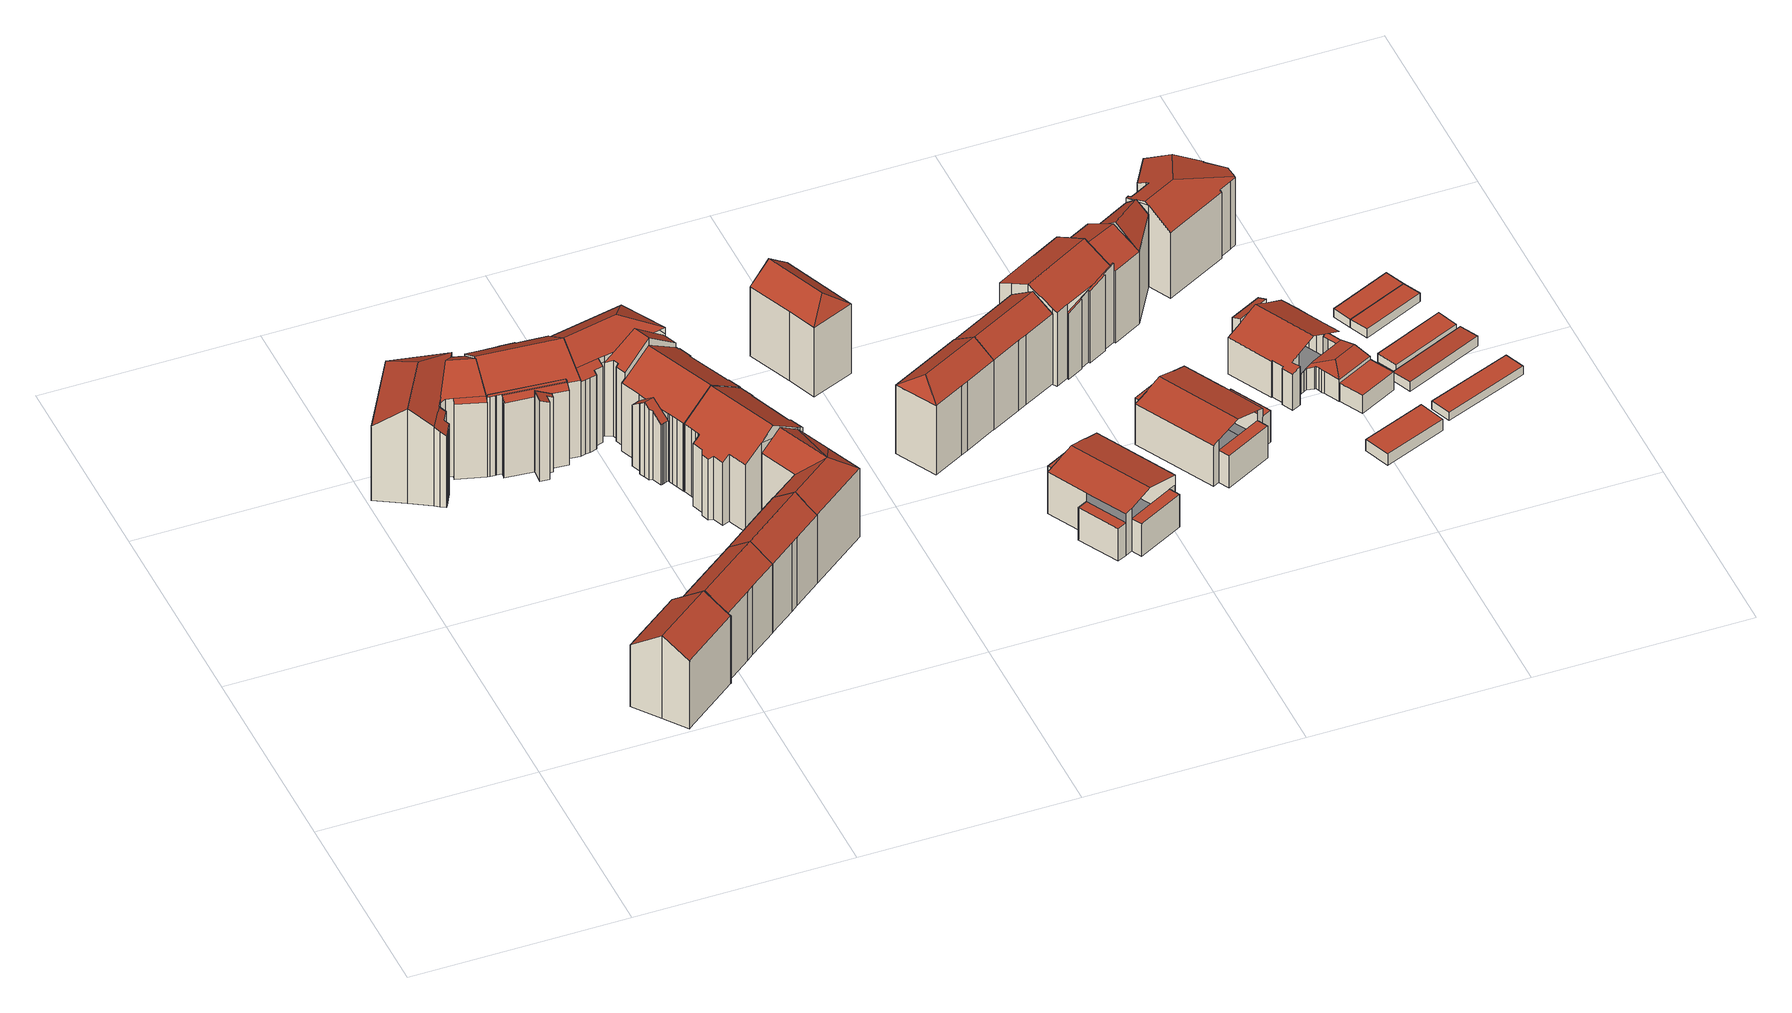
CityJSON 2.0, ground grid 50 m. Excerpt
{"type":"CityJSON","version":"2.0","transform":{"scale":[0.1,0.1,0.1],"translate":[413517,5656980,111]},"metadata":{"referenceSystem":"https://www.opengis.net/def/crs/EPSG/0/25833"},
"CityObjects":{
"building1":{"type":"Building","attributes":{"Dachtyp_tdc":"tdcGableRoof","Gemeindeschluessel":14612000,"Dachneigung":36.36,"QualitaetDacherkennung":55,"Geometrietyp2DReferenz":"3000","measuredHeight":22.21,"function":"31001_9998","roofType":"3100"},"geometry":[{"type":"Solid","lod":"2","boundaries":[[[[0,1,2,3]],[[1,4,5,2]],[[4,6,7,5]],[[6,8,9,7]],[[8,10,11,9]],[[10,12,13,11]],[[12,14,15,13]],[[14,16,17,15]],[[16,18,19,17]],[[18,0,3,19]],[[14,12,10,8,6]],[[6,4,1,0,18,16,14]],[[3,2,5,7,9,11,13,15,17,19]]]],"semantics":{"surfaces":[{"type":"WallSurface"},{"type":"RoofSurface"},{"type":"GroundSurface"}],"values":[[0,0,0,0,0,0,0,0,0,0,1,1,2]]}}]},
"building2":{"type":"Building","attributes":{"Gemeindeschluessel":14612000,"Geometrietyp2DReferenz":"3000","function":"31001_9998","roofType":"9999"},"children":["building2-1","building2-2","building2-3","building2-4"]},
"building2-1":{"type":"BuildingPart","attributes":{"Dachtyp_tdc":"tdcPolyFlatRoof","Dachneigung":39.65,"QualitaetDacherkennung":44,"Geometrietyp2DReferenz":"3000","measuredHeight":21.25,"roofType":"2100"},"parents":["building2"],"geometry":[{"type":"MultiSurface","lod":"2","boundaries":[[[20,21,22,23]],[[21,24,25,22]],[[24,26,27,25]],[[26,28,29,27]],[[28,30,31,29]],[[30,32,33,31]],[[32,34,35,33]],[[34,36,37,35]],[[34,32,30,28,26,24,21,20,36]],[[37,23,22,25,27,29,31,33,35]]],"semantics":{"surfaces":[{"type":"WallSurface"},{"type":"RoofSurface"},{"type":"GroundSurface"}],"values":[0,0,0,0,0,0,0,0,1,2]}}]},
"building2-2":{"type":"BuildingPart","attributes":{"Dachtyp_tdc":"tdcPolyFlatRoof","Dachneigung":41.98,"QualitaetDacherkennung":33,"Geometrietyp2DReferenz":"3000","measuredHeight":20.98,"roofType":"2100"},"parents":["building2"],"geometry":[{"type":"MultiSurface","lod":"2","boundaries":[[[38,39,40,41]],[[42,43,44,45]],[[43,38,41,44]],[[43,42,39,38]],[[41,40,45,44]]],"semantics":{"surfaces":[{"type":"WallSurface"},{"type":"RoofSurface"},{"type":"GroundSurface"}],"values":[0,0,0,1,2]}}]},
"building2-3":{"type":"BuildingPart","attributes":{"Dachtyp_tdc":"tdcGableRoof","Dachneigung":32.67,"QualitaetDacherkennung":78,"Geometrietyp2DReferenz":"3000","measuredHeight":25.45,"roofType":"3100"},"parents":["building2"],"geometry":[{"type":"MultiSurface","lod":"2","boundaries":[[[46,47,48,49]],[[50,51,52,53]],[[51,54,55,52]],[[54,42,45,55]],[[39,46,49,40]],[[54,51,50,56,57]],[[57,58,47,46,39,42,54]],[[49,48,59,53,52,55,45,40]]],"semantics":{"surfaces":[{"type":"WallSurface"},{"type":"RoofSurface"},{"type":"GroundSurface"}],"values":[0,0,0,0,0,1,1,2]}}]},
"building2-4":{"type":"BuildingPart","attributes":{"Dachtyp_tdc":"tdcHipAndGableRoof","Dachneigung":36.33,"QualitaetDacherkennung":55,"Geometrietyp2DReferenz":"3000","measuredHeight":25.47,"roofType":"5000"},"parents":["building2"],"geometry":[{"type":"MultiSurface","lod":"2","boundaries":[[[60,61,62,37,36]],[[61,63,64,62]],[[63,65,66,64]],[[65,67,50,53,66]],[[68,20,23,48,47]],[[67,65,69]],[[65,63,61,69]],[[61,60,20,68,58,70,56,67,69]],[[37,62,64,66,53,59,48,23]]],"semantics":{"surfaces":[{"type":"WallSurface"},{"type":"RoofSurface"},{"type":"GroundSurface"}],"values":[0,0,0,0,0,1,1,1,2]}}]},
"building3":{"type":"Building","attributes":{"Dachtyp_tdc":"tdcFreeFormRoof","Gemeindeschluessel":14612000,"Dachneigung":35.88,"QualitaetDacherkennung":90,"Geometrietyp2DReferenz":"3000","measuredHeight":22.36,"function":"31001_9998","roofType":"5000"},"geometry":[{"type":"Solid","lod":"2","boundaries":[[[[71,72,73,13]],[[72,74,75,73]],[[74,76,77,75]],[[76,78,79,77]],[[78,80,17,79]],[[80,71,13,17]],[[81,82,12,83]],[[83,80,78,76,74,81]],[[72,82,81,74]],[[71,12,82,72]],[[80,83,12,71]],[[13,73,75,77,79,17]]]],"semantics":{"surfaces":[{"type":"WallSurface"},{"type":"RoofSurface"},{"type":"GroundSurface"}],"values":[[0,0,0,0,0,0,1,1,0,0,0,2]]}}]},
"building4":{"type":"Building","attributes":{"Dachtyp_tdc":"tdcPolyFlatRoof","Gemeindeschluessel":14612000,"Dachneigung":26.09,"QualitaetDacherkennung":48,"Geometrietyp2DReferenz":"3000","measuredHeight":21.82,"function":"31001_9998","roofType":"2100"},"geometry":[{"type":"Solid","lod":"2","boundaries":[[[[84,85,86,87]],[[85,88,89,86]],[[88,90,91,89]],[[90,92,93,91]],[[92,94,95,93]],[[94,84,87,95]],[[94,92,90,88,85,84]],[[87,86,89,91,93,95]]]],"semantics":{"surfaces":[{"type":"WallSurface"},{"type":"RoofSurface"},{"type":"GroundSurface"}],"values":[[0,0,0,0,0,0,1,2]]}}]},
"building5":{"type":"Building","attributes":{"Gemeindeschluessel":14612000,"Geometrietyp2DReferenz":"3000","function":"31001_9998","roofType":"9999"},"children":["building5-1","building5-2","building5-3"]},
"building5-1":{"type":"BuildingPart","attributes":{"Dachtyp_tdc":"tdcPolyFlatRoof","Dachneigung":40.13,"QualitaetDacherkennung":38,"Geometrietyp2DReferenz":"3000","measuredHeight":21.19,"roofType":"2100"},"parents":["building5"],"geometry":[{"type":"MultiSurface","lod":"2","boundaries":[[[96,97,98,99]],[[97,100,101,98]],[[100,102,103,101]],[[102,104,105,103]],[[104,106,107,105]],[[106,104,102,100,97,96]],[[99,98,101,103,105,107]]],"semantics":{"surfaces":[{"type":"WallSurface"},{"type":"RoofSurface"},{"type":"GroundSurface"}],"values":[0,0,0,0,0,1,2]}}]},
"building5-2":{"type":"BuildingPart","attributes":{"Dachtyp_tdc":"tdcGableRoof","Dachneigung":31.63,"QualitaetDacherkennung":46,"Geometrietyp2DReferenz":"3000","measuredHeight":25.55,"roofType":"3100"},"parents":["building5"],"geometry":[{"type":"MultiSurface","lod":"2","boundaries":[[[108,109,110,52]],[[109,111,112,110]],[[111,113,114,112]],[[113,115,116,114]],[[115,117,118,116]],[[117,119,120,118]],[[119,121,122,120]],[[121,123,124,122]],[[123,125,126,124]],[[125,127,128,126]],[[123,121,119,117,115,113,111,109,108,129]],[[129,130,127,125,123]],[[131,132,52,110,112,114,116,118,120,122,124,126,128]],[[130,129,132,131]],[[129,108,52,132]]],"semantics":{"surfaces":[{"type":"WallSurface"},{"type":"RoofSurface"},{"type":"GroundSurface"}],"values":[0,0,0,0,0,0,0,0,0,0,1,1,2,0,0]}}]},
"building5-3":{"type":"BuildingPart","attributes":{"Dachtyp_tdc":"tdcFreeFormRoof","Dachneigung":65.39,"QualitaetDacherkennung":23,"Geometrietyp2DReferenz":"3000","measuredHeight":21.94,"roofType":"5000"},"parents":["building5"],"geometry":[{"type":"MultiSurface","lod":"2","boundaries":[[[133,134,135,136]],[[134,137,44,135]],[[137,138,130,131,44]],[[139,140,96,99,128,127]],[[141,142,143,107,106]],[[142,133,136,143]],[[140,139,144]],[[139,138,145,144]],[[138,137,145]],[[137,134,133,142,141,140,144,145]],[[136,135,44,131,128,99,107,143]]],"semantics":{"surfaces":[{"type":"WallSurface"},{"type":"RoofSurface"},{"type":"GroundSurface"}],"values":[0,0,0,0,0,0,1,1,1,1,2]}}]},
"building6":{"type":"Building","attributes":{"Dachtyp_tdc":"tdcFreeFormRoof","Gemeindeschluessel":14612000,"Dachneigung":35.98,"QualitaetDacherkennung":86,"Geometrietyp2DReferenz":"3000","measuredHeight":22.33,"function":"31001_9998","roofType":"5000"},"geometry":[{"type":"Solid","lod":"2","boundaries":[[[[146,147,148,149]],[[147,150,151,148]],[[150,152,153,151]],[[152,154,155,153]],[[154,74,156,155]],[[74,146,149,156]],[[81,157,147,146]],[[152,150,157,81,74,154]],[[150,147,157]],[[146,74,81]],[[149,148,151,153,155,156]]]],"semantics":{"surfaces":[{"type":"WallSurface"},{"type":"RoofSurface"},{"type":"GroundSurface"}],"values":[[0,0,0,0,0,0,1,1,0,0,2]]}}]},
"building7":{"type":"Building","attributes":{"Gemeindeschluessel":14612000,"Geometrietyp2DReferenz":"3000","function":"31001_9998","roofType":"9999"},"children":["building7-1","building7-2","building7-3"]},
"building7-1":{"type":"BuildingPart","attributes":{"Dachtyp_tdc":"tdcPolyFlatRoof","Dachneigung":33.3,"QualitaetDacherkennung":57,"Geometrietyp2DReferenz":"3000","measuredHeight":21.61,"roofType":"2100"},"parents":["building7"],"geometry":[{"type":"MultiSurface","lod":"2","boundaries":[[[158,159,160,161,162,163]],[[159,164,165,160]],[[164,166,167,165]],[[166,168,169,167]],[[168,170,171,169]],[[170,172,126,171]],[[172,173,174,175,176,126]],[[172,170,168,166,164,159,158,173]],[[176,161,160,165,167,169,171,126]]],"semantics":{"surfaces":[{"type":"WallSurface"},{"type":"RoofSurface"},{"type":"GroundSurface"}],"values":[0,0,0,0,0,0,0,1,2]}}]},
"building7-2":{"type":"BuildingPart","attributes":{"Dachtyp_tdc":"tdcGableRoof","Dachneigung":37.02,"QualitaetDacherkennung":73,"Geometrietyp2DReferenz":"3000","measuredHeight":25.18,"roofType":"3100"},"parents":["building7"],"geometry":[{"type":"MultiSurface","lod":"2","boundaries":[[[177,178,179,180]],[[178,181,182,179]],[[183,184,185,186]],[[184,187,188,185]],[[187,189,190,188]],[[189,191,192,190]],[[191,177,180,192]],[[187,184,183,193,194,195]],[[195,196,197,181,178,177,191,189,187]],[[180,179,182,198,186,185,188,190,192]]],"semantics":{"surfaces":[{"type":"WallSurface"},{"type":"RoofSurface"},{"type":"GroundSurface"}],"values":[0,0,0,0,0,0,0,1,1,2]}}]},
"building7-3":{"type":"BuildingPart","attributes":{"Dachtyp_tdc":"tdcHipAndGableRoof","Dachneigung":37.17,"QualitaetDacherkennung":57,"Geometrietyp2DReferenz":"3000","measuredHeight":25.48,"roofType":"5000"},"parents":["building7"],"geometry":[{"type":"MultiSurface","lod":"2","boundaries":[[[199,200,183,186,201]],[[202,162,161,182,181]],[[175,203,122,176]],[[203,199,201,122]],[[204,205,206]],[[205,203,207,206]],[[174,163,208,196,209,194,204,206,207]],[[202,208,163,162]],[[175,174,207,203]],[[199,205,204,200]],[[203,205,199]],[[201,186,198,182,161,176,122]]],"semantics":{"surfaces":[{"type":"WallSurface"},{"type":"RoofSurface"},{"type":"GroundSurface"}],"values":[0,0,0,0,1,1,1,0,0,0,0,2]}}]},
"building8":{"type":"Building","attributes":{"Gemeindeschluessel":14612000,"Geometrietyp2DReferenz":"3000","function":"31001_9998","roofType":"9999"},"children":["building8-1","building8-2"]},
"building8-1":{"type":"BuildingPart","attributes":{"Dachtyp_tdc":"tdcGableRoof","Dachneigung":42.3,"QualitaetDacherkennung":23,"Geometrietyp2DReferenz":"3000","measuredHeight":20.01,"roofType":"3100"},"parents":["building8"],"geometry":[{"type":"MultiSurface","lod":"2","boundaries":[[[210,211,212,213]],[[211,214,215,212]],[[214,216,217,215]],[[216,218,219,217]],[[218,220,221,219]],[[220,222,223,221]],[[222,224,225,223]],[[224,226,227,225]],[[226,228,229,227]],[[228,230,231,229]],[[230,232,233,231]],[[234,235,232,230,228,226,224]],[[224,222,220,218,216,214,211,210,236,234]],[[212,215,217,219,221,223,225,227,229,231,233,237,213]]],"semantics":{"surfaces":[{"type":"WallSurface"},{"type":"RoofSurface"},{"type":"GroundSurface"}],"values":[0,0,0,0,0,0,0,0,0,0,0,1,1,2]}}]},
"building8-2":{"type":"BuildingPart","attributes":{"Dachtyp_tdc":"tdcGableRoof","Dachneigung":34.05,"QualitaetDacherkennung":69,"Geometrietyp2DReferenz":"3000","measuredHeight":23.84,"roofType":"3100"},"parents":["building8"],"geometry":[{"type":"MultiSurface","lod":"2","boundaries":[[[238,239,240,241]],[[239,242,243,240]],[[242,244,213,243]],[[244,210,213]],[[245,233,232]],[[245,246,247,233]],[[246,248,249,247]],[[248,250,251,249]],[[250,252,253,251]],[[252,254,255,253]],[[254,256,257,255]],[[256,258,259,257]],[[258,260,261,259]],[[260,262,263,261]],[[262,264,265,263]],[[264,266,267,265]],[[266,268,269,267]],[[268,270,271,269]],[[270,272,273,271]],[[272,274,275,273]],[[274,276,277,275]],[[276,238,241,277]],[[272,270,268,266,264,262,260,258,256,254,252,250]],[[250,248,246,245,235,278,236,244,242,239,238,276,274,272]],[[241,240,243,213,237,233,247,249,251,253,255,257,259,261,263,265,267,269,271,273,275,277]]],"semantics":{"surfaces":[{"type":"WallSurface"},{"type":"RoofSurface"},{"type":"GroundSurface"}],"values":[0,0,0,0,0,0,0,0,0,0,0,0,0,0,0,0,0,0,0,0,0,0,1,1,2]}}]},
"building9":{"type":"Building","attributes":{"Dachtyp_tdc":"tdcFreeFormRoof","Gemeindeschluessel":14612000,"Dachneigung":34.98,"QualitaetDacherkennung":69,"Geometrietyp2DReferenz":"3000","measuredHeight":23.75,"function":"31001_9998","roofType":"5000"},"geometry":[{"type":"Solid","lod":"2","boundaries":[[[[279,280,281,282]],[[280,283,284,281]],[[283,285,286,284]],[[285,287,288,286]],[[287,289,275,288]],[[289,290,271,275]],[[290,291,292,271]],[[291,293,294,292]],[[293,295,296,294]],[[295,297,298,296]],[[297,299,300,298]],[[299,301,302,300]],[[301,303,304,302]],[[303,305,306,304]],[[305,307,308,306]],[[307,309,310,308]],[[309,311,312,310]],[[311,313,314,312]],[[313,315,316,314]],[[315,317,318,316]],[[317,319,320,318]],[[319,321,322,320]],[[321,323,324,322]],[[323,325,326,324]],[[325,327,328,326]],[[327,329,330,328]],[[329,279,282,330]],[[307,305,303,301,299,297,295,293,291,290,331,332]],[[323,321,319,317,315,313,311,309,332,331,289,287,285,283,280,279,329,327,325]],[[290,289,331]],[[309,307,332]],[[282,281,284,286,288,275,271,292,294,296,298,300,302,304,306,308,310,312,314,316,318,320,322,324,326,328,330]]]],"semantics":{"surfaces":[{"type":"WallSurface"},{"type":"RoofSurface"},{"type":"GroundSurface"}],"values":[[0,0,0,0,0,0,0,0,0,0,0,0,0,0,0,0,0,0,0,0,0,0,0,0,0,0,0,1,1,0,0,2]]}}]},
"building10":{"type":"Building","attributes":{"Dachtyp_tdc":"tdcFreeFormRoof","Gemeindeschluessel":14612000,"Dachneigung":35.42,"QualitaetDacherkennung":85,"Geometrietyp2DReferenz":"3000","measuredHeight":22.33,"function":"31001_9998","roofType":"5000"},"geometry":[{"type":"Solid","lod":"2","boundaries":[[[[333,334,335,336,337]],[[338,337,339]],[[338,333,337]],[[340,333,338]],[[333,340,341]],[[341,340,342]],[[334,333,341,342,343]],[[335,334,343,344]],[[335,344,336]],[[148,345,346,347,348,349,350,151]],[[344,343,345,148]],[[343,342,346,345]],[[342,340,347,346]],[[340,338,348,347]],[[338,339,349,348]],[[339,337,350,349]],[[337,336,151,350]],[[336,344,148,151]]]],"semantics":{"surfaces":[{"type":"RoofSurface"},{"type":"WallSurface"},{"type":"GroundSurface"}],"values":[[0,0,0,0,0,1,0,0,1,2,1,1,1,1,1,1,1,1]]}}]},
"building11":{"type":"Building","attributes":{"Dachtyp_tdc":"tdcFreeFormRoof","Gemeindeschluessel":14612000,"Dachneigung":36.64,"QualitaetDacherkennung":85,"Geometrietyp2DReferenz":"3000","measuredHeight":22.73,"function":"31001_9998","roofType":"5000"},"geometry":[{"type":"Solid","lod":"2","boundaries":[[[[351,352,353,354]],[[352,355,356,353]],[[355,357,358,356]],[[357,359,360,358]],[[359,351,354,360]],[[359,357,361,362]],[[361,357,355,363]],[[362,361,363,352,351]],[[355,352,363]],[[351,359,362]],[[354,353,356,358,360]]]],"semantics":{"surfaces":[{"type":"WallSurface"},{"type":"RoofSurface"},{"type":"GroundSurface"}],"values":[[0,0,0,0,0,1,1,1,0,0,2]]}}]},
"building12":{"type":"Building","attributes":{"Dachtyp_tdc":"tdcFreeFormRoof","Gemeindeschluessel":14612000,"Dachneigung":34.16,"QualitaetDacherkennung":70,"Geometrietyp2DReferenz":"3000","measuredHeight":22.18,"function":"31001_9998","roofType":"5000"},"geometry":[{"type":"Solid","lod":"2","boundaries":[[[[364,365,366,367]],[[365,368,369,366]],[[368,370,371,369]],[[370,372,373,371]],[[372,374,375,373]],[[374,364,367,375]],[[376,377,364]],[[372,370,378,376,364,374]],[[376,378,368,365,377]],[[370,368,378]],[[365,364,377]],[[367,366,369,371,373,375]]]],"semantics":{"surfaces":[{"type":"WallSurface"},{"type":"RoofSurface"},{"type":"GroundSurface"}],"values":[[0,0,0,0,0,0,1,1,1,0,0,2]]}}]},
"building13":{"type":"Building","attributes":{"Gemeindeschluessel":14612000,"Geometrietyp2DReferenz":"3000","function":"31001_9998","roofType":"9999"},"children":["building13-1","building13-2","building13-3","building13-4"]},
"building13-1":{"type":"BuildingPart","attributes":{"Dachtyp_tdc":"tdcPolyFlatRoof","Dachneigung":0,"QualitaetDacherkennung":29,"Geometrietyp2DReferenz":"3000","measuredHeight":8.65,"roofType":"1000"},"parents":["building13"],"geometry":[{"type":"MultiSurface","lod":"2","boundaries":[[[379,380,381,382]],[[380,383,384,381]],[[383,385,386,384]],[[385,383,380,379,387]],[[382,381,384,386,388]]],"semantics":{"surfaces":[{"type":"WallSurface"},{"type":"RoofSurface"},{"type":"GroundSurface"}],"values":[0,0,0,1,2]}}]},
"building13-2":{"type":"BuildingPart","attributes":{"Dachtyp_tdc":"tdcGableRoof","Dachneigung":13.78,"QualitaetDacherkennung":49,"Geometrietyp2DReferenz":"3000","measuredHeight":13.21,"roofType":"3100"},"parents":["building13"],"geometry":[{"type":"MultiSurface","lod":"2","boundaries":[[[389,390,391,392,393]],[[394,395,396,397,398,399]],[[399,400,390,389,401,402,394]],[[403,392,391,382,388,386,404,405,406,407,408]],[[390,400,382,391]],[[400,379,382]],[[398,397,404,386,385]],[[397,396,405,404]],[[396,395,409,406,405]],[[402,408,410]],[[402,401,411,403,408]]],"semantics":{"surfaces":[{"type":"WallSurface"},{"type":"RoofSurface"},{"type":"GroundSurface"}],"values":[0,1,1,2,0,0,0,0,0,0,0]}}]},
"building13-3":{"type":"BuildingPart","attributes":{"Dachtyp_tdc":"tdcPolyFlatRoof","Dachneigung":0,"QualitaetDacherkennung":49,"Geometrietyp2DReferenz":"3000","measuredHeight":8.62,"roofType":"1000"},"parents":["building13"],"geometry":[{"type":"MultiSurface","lod":"2","boundaries":[[[412,393,392,413]],[[411,414,415,403]],[[414,412,413,415]],[[414,411,393,412]],[[413,392,403,415]]],"semantics":{"surfaces":[{"type":"WallSurface"},{"type":"RoofSurface"},{"type":"GroundSurface"}],"values":[0,0,0,1,2]}}]},
"building13-4":{"type":"BuildingPart","attributes":{"Dachtyp_tdc":"tdcPolyFlatRoof","Dachneigung":0,"QualitaetDacherkennung":51,"Geometrietyp2DReferenz":"3000","measuredHeight":8.68,"roofType":"1000"},"parents":["building13"],"geometry":[{"type":"MultiSurface","lod":"2","boundaries":[[[416,410,408,417]],[[409,418,419,406]],[[418,420,421,419]],[[420,416,417,421]],[[420,418,409,422,410,416]],[[417,408,407,406,419,421]]],"semantics":{"surfaces":[{"type":"WallSurface"},{"type":"RoofSurface"},{"type":"GroundSurface"}],"values":[0,0,0,0,1,2]}}]},
"building14":{"type":"Building","attributes":{"Dachtyp_tdc":"tdcFreeFormRoof","Gemeindeschluessel":14612000,"Dachneigung":34.23,"QualitaetDacherkennung":70,"Geometrietyp2DReferenz":"3000","measuredHeight":22.26,"function":"31001_9998","roofType":"5000"},"geometry":[{"type":"Solid","lod":"2","boundaries":[[[[423,424,425]],[[426,427,428]],[[429,430,431,432,433,434]],[[426,424,430,429]],[[424,423,431,430]],[[423,435,432,431]],[[435,436,433,432]],[[436,427,434,433]],[[427,426,429,434]],[[435,423,425,428,427,436]],[[428,425,424,426]]]],"semantics":{"surfaces":[{"type":"WallSurface"},{"type":"GroundSurface"},{"type":"RoofSurface"}],"values":[[0,0,1,0,0,0,0,0,0,2,2]]}}]},
"building15":{"type":"Building","attributes":{"Gemeindeschluessel":14612000,"Geometrietyp2DReferenz":"3000","function":"31001_9998","roofType":"9999"},"children":["building15-1","building15-2","building15-3"]},
"building15-1":{"type":"BuildingPart","attributes":{"Dachtyp_tdc":"tdcGableRoof","Dachneigung":25.93,"QualitaetDacherkennung":71,"Geometrietyp2DReferenz":"3000","measuredHeight":23.62,"roofType":"3100"},"parents":["building15"],"geometry":[{"type":"MultiSurface","lod":"2","boundaries":[[[437,438,439,440]],[[438,441,442,439]],[[441,443,444,442]],[[443,445,446,444]],[[447,448,449,450,451]],[[448,452,453,449]],[[452,454,455,453]],[[454,456,457,455]],[[458,437,440,459,460]],[[454,452,448,447,445,443,441]],[[441,438,437,458,461,456,454]],[[440,439,442,444,446,450,449,453,455,457,459]]],"semantics":{"surfaces":[{"type":"WallSurface"},{"type":"RoofSurface"},{"type":"GroundSurface"}],"values":[0,0,0,0,0,0,0,0,0,1,1,2]}}]},
"building15-2":{"type":"BuildingPart","attributes":{"Dachtyp_tdc":"tdcPolyFlatRoof","Dachneigung":13.48,"QualitaetDacherkennung":4,"Geometrietyp2DReferenz":"3000","measuredHeight":21.33,"roofType":"2100"},"parents":["building15"],"geometry":[{"type":"MultiSurface","lod":"2","boundaries":[[[462,463,464,457,456]],[[463,465,466,464]],[[465,467,468,466]],[[467,469,470,468]],[[469,471,472,470]],[[471,473,474,472]],[[473,475,476,474]],[[475,477,478,476]],[[477,460,459,478]],[[460,477,475,473,471,469,467,465,463,462,461]],[[457,464,466,468,470,472,474,476,478,459]]],"semantics":{"surfaces":[{"type":"WallSurface"},{"type":"RoofSurface"},{"type":"GroundSurface"}],"values":[0,0,0,0,0,0,0,0,0,1,2]}}]},
"building15-3":{"type":"BuildingPart","attributes":{"Dachtyp_tdc":"tdcPolyFlatRoof","Dachneigung":0,"QualitaetDacherkennung":0,"Geometrietyp2DReferenz":"3000","measuredHeight":3.02,"roofType":"9999"},"parents":["building15"],"geometry":[{"type":"MultiSurface","lod":"2","boundaries":[[[479,451,480,481,482,483,484,485,486,487,488]],[[488,487,489,490]],[[487,486,491,489]],[[486,485,492,491]],[[485,484,493,492]],[[484,483,494,493]],[[483,482,495,494]],[[482,481,496,495]],[[481,480,497,496]],[[480,451,450,497]],[[479,488,490,446]],[[490,489,491,492,493,494,495,496,497,450,446]],[[446,450,451,479]]],"semantics":{"surfaces":[{"type":"RoofSurface"},{"type":"WallSurface"},{"type":"GroundSurface"},{"type":"ClosureSurface","isClosure":"1","QuelleClosure":"LoD1Solid"}],"values":[0,1,1,1,1,1,1,1,1,1,1,2,3]}}]},
"building16":{"type":"Building","attributes":{"Gemeindeschluessel":14612000,"Geometrietyp2DReferenz":"3000","function":"31001_9998","roofType":"9999"},"children":["building16-1","building16-2","building16-3","building16-4"]},
"building16-1":{"type":"BuildingPart","attributes":{"Dachtyp_tdc":"tdcPolyFlatRoof","Dachneigung":0,"QualitaetDacherkennung":28,"Geometrietyp2DReferenz":"3000","measuredHeight":8.62,"roofType":"1000"},"parents":["building16"],"geometry":[{"type":"MultiSurface","lod":"2","boundaries":[[[498,499,500,501,502]],[[503,504,505,506,507]],[[499,498,506,505]],[[501,500,504,503]],[[500,499,505,504]]],"semantics":{"surfaces":[{"type":"RoofSurface"},{"type":"GroundSurface"},{"type":"WallSurface"}],"values":[0,1,2,2,2]}}]},
"building16-2":{"type":"BuildingPart","attributes":{"Dachtyp_tdc":"tdcPolyFlatRoof","Dachneigung":0,"QualitaetDacherkennung":45,"Geometrietyp2DReferenz":"3000","measuredHeight":8.62,"roofType":"1000"},"parents":["building16"],"geometry":[{"type":"MultiSurface","lod":"2","boundaries":[[[508,509,510,511]],[[509,512,513,510]],[[512,514,515,513]],[[514,512,509,508]],[[511,510,513,515]]],"semantics":{"surfaces":[{"type":"WallSurface"},{"type":"RoofSurface"},{"type":"GroundSurface"}],"values":[0,0,0,1,2]}}]},
"building16-3":{"type":"BuildingPart","attributes":{"Dachtyp_tdc":"tdcPolyFlatRoof","Dachneigung":0,"QualitaetDacherkennung":46,"Geometrietyp2DReferenz":"3000","measuredHeight":8.62,"roofType":"1000"},"parents":["building16"],"geometry":[{"type":"MultiSurface","lod":"2","boundaries":[[[516,517,518,519]],[[517,520,521,518]],[[520,522,523,521]],[[522,520,517,516,524]],[[519,518,521,523,525]]],"semantics":{"surfaces":[{"type":"WallSurface"},{"type":"RoofSurface"},{"type":"GroundSurface"}],"values":[0,0,0,1,2]}}]},
"building16-4":{"type":"BuildingPart","attributes":{"Dachtyp_tdc":"tdcGableRoof","Dachneigung":15.71,"QualitaetDacherkennung":50,"Geometrietyp2DReferenz":"3000","measuredHeight":13.18,"roofType":"3100"},"parents":["building16"],"geometry":[{"type":"MultiSurface","lod":"2","boundaries":[[[526,527,528,529]],[[527,530,503,528]],[[530,501,503]],[[531,532,533,506,498]],[[532,534,508,511,533]],[[535,536,516,519,515,514]],[[537,523,522]],[[537,526,529,523]],[[538,536,535,534,532,531,539]],[[539,530,527,526,537,538]],[[529,528,503,507,506,533,511,515,519,525,523]]],"semantics":{"surfaces":[{"type":"WallSurface"},{"type":"RoofSurface"},{"type":"GroundSurface"}],"values":[0,0,0,0,0,0,0,0,1,1,2]}}]},
"building17":{"type":"Building","attributes":{"Gemeindeschluessel":14612000,"Geometrietyp2DReferenz":"3000","function":"31001_9998","roofType":"9999"},"children":["building17-1","building17-2"]},
"building17-1":{"type":"BuildingPart","attributes":{"Dachtyp_tdc":"tdcFreeFormRoof","Dachneigung":26.06,"QualitaetDacherkennung":62,"Geometrietyp2DReferenz":"3000","measuredHeight":22.96,"roofType":"5000"},"parents":["building17"],"geometry":[{"type":"MultiSurface","lod":"2","boundaries":[[[540,541,542,543]],[[541,544,464,542]],[[544,545,546,464]],[[545,547,548,546]],[[541,540,549,550,551,544]],[[551,550,552,547,545]],[[545,544,551]],[[543,542,464,546,548,553,554]]],"semantics":{"surfaces":[{"type":"WallSurface"},{"type":"RoofSurface"},{"type":"GroundSurface"}],"values":[0,0,0,0,1,1,0,2]}}]},
"building17-2":{"type":"BuildingPart","attributes":{"Dachtyp_tdc":"tdcFreeFormRoof","Dachneigung":39.88,"QualitaetDacherkennung":30,"Geometrietyp2DReferenz":"3000","measuredHeight":23.99,"roofType":"5000"},"parents":["building17"],"geometry":[{"type":"MultiSurface","lod":"2","boundaries":[[[554,553,555,556]],[[557,558,555,553,559]],[[558,560,556,555]],[[560,561,554,556]],[[562,560,558]],[[563,562,558,557,552]],[[562,563,549,561,560]]],"semantics":{"surfaces":[{"type":"GroundSurface"},{"type":"WallSurface"},{"type":"RoofSurface"}],"values":[0,1,1,1,1,2,2]}}]},
"building18":{"type":"Building","attributes":{"Gemeindeschluessel":14612000,"Geometrietyp2DReferenz":"3000","function":"31001_9998","roofType":"9999"},"children":["building18-1","building18-2","building18-3","building18-4"]},
"building18-1":{"type":"BuildingPart","attributes":{"Dachtyp_tdc":"tdcHipAndGableRoof","Dachneigung":12.55,"QualitaetDacherkennung":62,"Geometrietyp2DReferenz":"3000","measuredHeight":6.81,"roofType":"5000"},"parents":["building18"],"geometry":[{"type":"MultiSurface","lod":"2","boundaries":[[[564,565,566,567]],[[565,568,569,566]],[[568,570,571,569]],[[570,572,573,571]],[[572,574,575,573]],[[574,576,577,575]],[[576,578,579,577]],[[578,580,581,579]],[[580,582,583,581]],[[582,584,585,583]],[[584,586,587,585]],[[588,564,567,589,590]],[[591,592,586,584,582,580,578,576,574,572,570,568,593]],[[568,565,564,593]],[[564,588,594,595,591,593]],[[567,566,569,571,573,575,577,579,581,583,585,587,596,597,598,599,589]]],"semantics":{"surfaces":[{"type":"WallSurface"},{"type":"RoofSurface"},{"type":"GroundSurface"}],"values":[0,0,0,0,0,0,0,0,0,0,0,0,1,1,1,2]}}]},
"building18-2":{"type":"BuildingPart","attributes":{"Dachtyp_tdc":"tdcPolyFlatRoof","Dachneigung":19.12,"QualitaetDacherkennung":31,"Geometrietyp2DReferenz":"3000","measuredHeight":12.17,"roofType":"2100"},"parents":["building18"],"geometry":[{"type":"MultiSurface","lod":"2","boundaries":[[[600,601,602,603]],[[601,604,602]],[[605,606,607,608,609]],[[606,600,603,607]],[[606,605,610,611,612,601,600]],[[603,602,613,608,607]]],"semantics":{"surfaces":[{"type":"WallSurface"},{"type":"RoofSurface"},{"type":"GroundSurface"}],"values":[0,0,0,0,1,2]}}]},
"building18-3":{"type":"BuildingPart","attributes":{"Dachtyp_tdc":"tdcGableRoof","Dachneigung":19.13,"QualitaetDacherkennung":29,"Geometrietyp2DReferenz":"3000","measuredHeight":12.84,"roofType":"3100"},"parents":["building18"],"geometry":[{"type":"MultiSurface","lod":"2","boundaries":[[[604,614,615,602]],[[616,610,609,617,618,619,620,621,622,623,624,625,626,627]],[[627,628,629,630,631,632,614,604,612,616]],[[615,633,634,635,636,599,598,597,596,587,637,638,639,640,641,642,643,644,608,613,602]],[[614,632,633,615]],[[632,631,634,633]],[[631,630,635,634]],[[630,629,645,636,635]],[[625,624,637,587,586]],[[624,623,638,637]],[[623,622,639,638]],[[622,621,640,639]],[[621,620,641,640]],[[620,619,642,641]],[[619,618,643,642]],[[618,617,644,643]],[[617,609,608,644]]],"semantics":{"surfaces":[{"type":"WallSurface"},{"type":"RoofSurface"},{"type":"GroundSurface"}],"values":[0,1,1,2,0,0,0,0,0,0,0,0,0,0,0,0,0]}}]},
"building18-4":{"type":"BuildingPart","attributes":{"Dachtyp_tdc":"tdcFreeFormRoof","Dachneigung":55.84,"QualitaetDacherkennung":17,"Geometrietyp2DReferenz":"3000","measuredHeight":6.13,"roofType":"5000"},"parents":["building18"],"geometry":[{"type":"MultiSurface","lod":"2","boundaries":[[[645,646,647,636]],[[646,648,649,647]],[[650,646,645]],[[651,650,645,652]],[[651,652,590,648]],[[650,651,648,646]],[[649,589,599,636,647]]],"semantics":{"surfaces":[{"type":"WallSurface"},{"type":"RoofSurface"},{"type":"GroundSurface"}],"values":[0,0,0,1,0,1,2]}}]},
"building19":{"type":"Building","attributes":{"Dachtyp_tdc":"tdcPolyFlatRoof","Gemeindeschluessel":14612000,"Dachneigung":0,"QualitaetDacherkennung":0,"Geometrietyp2DReferenz":"3000","BezugspunktDach":"2000","measuredHeight":3,"function":"31001_2463"},"geometry":[{"type":"MultiSurface","lod":"2","boundaries":[[[653,654,655,656]],[[656,655,657,658]],[[655,654,659,657]],[[654,653,660,659]],[[653,656,658,660]],[[658,657,659,660]]],"semantics":{"surfaces":[{"type":"RoofSurface"},{"type":"WallSurface"},{"type":"GroundSurface"}],"values":[0,1,1,1,1,2]}}]},
"building20":{"type":"Building","attributes":{"Dachtyp_tdc":"tdcFreeFormRoof","Gemeindeschluessel":14612000,"Dachneigung":35.2,"QualitaetDacherkennung":32,"Geometrietyp2DReferenz":"3000","measuredHeight":22.46,"function":"31001_9998","roofType":"5000"},"geometry":[{"type":"Solid","lod":"2","boundaries":[[[[661,662,556,663]],[[662,664,555,556]],[[664,665,666,555]],[[665,667,668,666]],[[667,669,670,668]],[[669,671,672,670]],[[671,673,674,672]],[[673,675,676,674]],[[675,677,678,676]],[[677,679,680,678]],[[679,681,682,680]],[[681,683,684,682]],[[683,685,686,684]],[[685,687,688,686]],[[687,689,690,688]],[[689,691,692,690]],[[691,693,694,692]],[[693,661,663,694]],[[695,685,683,681,696,697]],[[697,696,679,677,675,673,671,669,667,665,664,698]],[[697,698,662,661,693,691,689,687,695]],[[681,679,696]],[[687,685,695]],[[664,662,698]],[[663,556,555,666,668,670,672,674,676,678,680,682,684,686,688,690,692,694]]]],"semantics":{"surfaces":[{"type":"WallSurface"},{"type":"RoofSurface"},{"type":"GroundSurface"}],"values":[[0,0,0,0,0,0,0,0,0,0,0,0,0,0,0,0,0,0,1,1,1,0,0,0,2]]}}]},
"building21":{"type":"Building","attributes":{"Dachtyp_tdc":"tdcPolyFlatRoof","Gemeindeschluessel":14612000,"Dachneigung":0,"QualitaetDacherkennung":55,"Geometrietyp2DReferenz":"3000","measuredHeight":4.94,"function":"31001_9998","roofType":"1000"},"geometry":[{"type":"Solid","lod":"2","boundaries":[[[[699,700,701,702]],[[700,703,704,701]],[[703,705,706,704]],[[705,699,702,706]],[[705,703,700,699]],[[702,701,704,706]]]],"semantics":{"surfaces":[{"type":"WallSurface"},{"type":"RoofSurface"},{"type":"GroundSurface"}],"values":[[0,0,0,0,1,2]]}}]},
"building22":{"type":"Building","attributes":{"Dachtyp_tdc":"tdcPolyFlatRoof","Gemeindeschluessel":14612000,"Dachneigung":3.71,"QualitaetDacherkennung":80,"Geometrietyp2DReferenz":"3000","measuredHeight":2.63,"function":"31001_2463","roofType":"2100"},"geometry":[{"type":"Solid","lod":"2","boundaries":[[[[707,708,709,710]],[[708,711,712,709]],[[711,713,714,712]],[[713,707,710,714]],[[713,711,708,707]],[[710,709,712,714]]]],"semantics":{"surfaces":[{"type":"WallSurface"},{"type":"RoofSurface"},{"type":"GroundSurface"}],"values":[[0,0,0,0,1,2]]}}]},
"building23":{"type":"Building","attributes":{"Dachtyp_tdc":"tdcPolyFlatRoof","Gemeindeschluessel":14612000,"Dachneigung":3,"QualitaetDacherkennung":70,"Geometrietyp2DReferenz":"3000","measuredHeight":2.37,"function":"31001_2463","roofType":"2100"},"geometry":[{"type":"Solid","lod":"2","boundaries":[[[[715,716,717,718]],[[716,719,720,717]],[[719,721,722,720]],[[721,715,718,722]],[[721,719,716,715]],[[718,717,720,722]]]],"semantics":{"surfaces":[{"type":"WallSurface"},{"type":"RoofSurface"},{"type":"GroundSurface"}],"values":[[0,0,0,0,1,2]]}}]},
"building24":{"type":"Building","attributes":{"Dachtyp_tdc":"tdcPolyFlatRoof","Gemeindeschluessel":14612000,"Dachneigung":0,"QualitaetDacherkennung":83,"Geometrietyp2DReferenz":"3000","measuredHeight":2.26,"function":"31001_2463","roofType":"1000"},"geometry":[{"type":"Solid","lod":"2","boundaries":[[[[723,724,725,726]],[[724,727,728,725]],[[727,729,730,728]],[[729,723,726,730]],[[729,727,724,723]],[[726,725,728,730]]]],"semantics":{"surfaces":[{"type":"WallSurface"},{"type":"RoofSurface"},{"type":"GroundSurface"}],"values":[[0,0,0,0,1,2]]}}]},
"building25":{"type":"Building","attributes":{"Dachtyp_tdc":"tdcPolyFlatRoof","Gemeindeschluessel":14612000,"Dachneigung":3.03,"QualitaetDacherkennung":76,"Geometrietyp2DReferenz":"3000","measuredHeight":2.35,"function":"31001_2463","roofType":"2100"},"geometry":[{"type":"Solid","lod":"2","boundaries":[[[[731,732,733,734]],[[732,735,736,733]],[[735,737,738,736]],[[737,731,734,738]],[[737,735,732,731]],[[734,733,736,738]]]],"semantics":{"surfaces":[{"type":"WallSurface"},{"type":"RoofSurface"},{"type":"GroundSurface"}],"values":[[0,0,0,0,1,2]]}}]},
"building26":{"type":"Building","attributes":{"Dachtyp_tdc":"tdcPolyFlatRoof","Gemeindeschluessel":14612000,"Dachneigung":3.12,"QualitaetDacherkennung":85,"Geometrietyp2DReferenz":"3000","measuredHeight":2.38,"function":"31001_2463","roofType":"2100"},"geometry":[{"type":"Solid","lod":"2","boundaries":[[[[737,739,740,738]],[[739,741,742,740]],[[741,731,734,742]],[[731,737,738,734]],[[731,741,739,737]],[[738,740,742,734]]]],"semantics":{"surfaces":[{"type":"WallSurface"},{"type":"RoofSurface"},{"type":"GroundSurface"}],"values":[[0,0,0,0,1,2]]}}]}
},
"vertices":[
[467,101,196],[336,2,196],[336,2,14],[467,101,14],[335,1,196],[335,1,14],[296,53,236],[296,53,14],[250,114,180],[250,114,14],[384,214,181],[384,214,14],[400,193,200],[400,193,14],[430,154,236],[430,154,14],[464,108,201],[464,108,14],[469,102,196],[469,102,14],
[153,910,230],[166,903,217],[166,903,18],[153,910,18],[152,879,217],[152,879,18],[161,874,208],[161,874,18],[153,860,208],[153,860,18],[148,850,209],[148,850,18],[140,838,209],[140,838,18],[129,845,220],[129,845,18],[118,852,230],[118,852,18],
[189,915,219],[192,924,228],[192,924,18],[189,915,18],[256,906,228],[255,896,219],[255,896,18],[256,906,18],
[175,929,227],[162,926,223],[162,926,18],[175,929,18],[243,1060,217],[269,1052,217],[269,1052,18],[243,1060,18],[262,976,272],[262,976,18],[234,1045,229],[203,994,272],[168,936,230],[203,994,18],
[118,852,231],[71,880,273],[71,880,18],[6,918,217],[6,918,18],[113,1101,216],[113,1101,18],[243,1060,229],[162,926,230],[148,1010,273],[203,994,230],
[400,193,199],[546,302,199],[546,302,14],[609,218,199],[609,218,14],[545,170,199],[545,170,14],[529,157,199],[529,157,14],[464,108,199],[577,261,238],[546,302,200],[432,151,238],
[370,838,227],[348,840,237],[348,840,19],[370,838,19],[351,874,237],[351,874,19],[387,870,220],[387,870,19],[386,858,220],[386,858,19],[372,859,227],[372,859,19],
[426,880,230],[425,867,219],[425,867,18],[426,880,18],[351,874,219],[351,874,18],[285,880,219],[285,880,18],[286,882,221],[286,882,18],[287,893,230],[287,893,18],
[269,1052,223],[309,1049,223],[309,1049,18],[345,1047,223],[345,1047,18],[346,1052,219],[346,1052,18],[379,1050,219],[379,1050,18],[379,1045,222],[379,1045,18],[414,1043,222],[414,1043,18],[450,1041,221],[450,1041,18],[453,966,274],[453,966,18],[457,883,223],[457,883,18],[427,886,223],[427,886,18],[262,981,274],[255,901,225],[255,901,18],[262,981,18],
[272,894,232],[261,895,232],[261,895,18],[272,894,18],[255,896,232],[255,901,232],[427,886,232],[426,880,232],[287,893,232],[275,894,232],[275,894,18],[424,883,238],[258,898,238],
[546,302,201],[691,412,201],[691,412,15],[546,302,15],[754,327,199],[754,327,15],[689,278,199],[689,278,15],[672,265,199],[672,265,15],[609,218,15],[722,370,238],
[512,922,234],[516,906,224],[516,906,18],[512,922,18],[512,922,217],[512,922,233],[494,901,224],[494,901,18],[496,892,218],[496,892,18],[480,888,218],[480,888,18],[469,886,218],[469,886,18],[457,883,218],[455,909,234],[455,909,233],[455,909,217],[455,909,18],
[549,903,223],[544,916,223],[544,916,18],[549,903,18],[527,925,214],[527,925,18],[677,960,211],[689,932,211],[689,932,18],[677,960,18],[617,902,270],[617,902,18],[553,875,218],[553,875,18],[543,900,218],[543,900,18],[670,958,217],[647,953,234],[601,942,270],[552,931,233],[531,926,217],[601,942,18],
[628,1078,217],[677,960,217],[628,1078,18],[527,925,217],[450,1041,217],[677,960,234],[628,1078,218],[582,994,273],[453,966,273],[527,925,233],[601,942,234],
[595,747,176],[590,745,176],[590,745,14],[595,747,14],[585,743,176],[585,743,14],[581,741,176],[581,741,14],[577,740,176],[577,740,14],[568,763,199],[568,763,14],[561,765,203],[561,765,14],[556,777,214],[556,777,14],[550,789,203],[550,789,14],[555,795,200],[555,795,14],[545,819,178],[545,819,14],[562,826,178],[562,826,14],[578,786,214],[570,806,197],[586,768,196],[578,786,14],
[605,723,196],[600,735,196],[600,735,14],[605,723,14],[597,742,196],[597,742,14],[595,747,196],[562,826,197],[543,871,197],[543,871,14],[553,875,205],[553,875,14],[615,901,253],[615,901,14],[689,932,199],[689,932,14],[692,926,199],[692,926,14],[696,928,196],[696,928,14],[708,898,196],[708,898,14],[704,896,198],[704,896,14],[748,797,198],[748,797,14],[751,798,196],[751,798,14],[764,768,196],[764,768,14],[761,767,198],[761,767,14],[758,765,200],[758,765,14],[686,735,253],[686,735,14],[613,703,196],[613,703,14],[612,706,196],[612,706,14],[578,786,196],
[629,660,196],[628,664,196],[628,664,14],[629,660,14],[625,671,196],[625,671,14],[621,682,196],[621,682,14],[614,702,197],[614,702,14],[613,703,197],[758,765,199],[759,762,199],[759,762,14],[764,765,196],[764,765,14],[778,733,196],[778,733,14],[775,732,198],[775,732,14],[814,630,200],[814,630,14],[820,632,196],[820,632,14],[834,599,196],[834,599,14],[827,597,200],[827,597,14],[821,594,205],[821,594,14],[723,553,227],[723,553,14],[681,536,195],[681,536,14],[662,580,195],[662,580,14],[645,573,183],[645,573,14],[635,598,183],[635,598,14],[624,601,177],[624,601,14],[618,618,177],[618,618,14],[622,628,182],[622,628,14],[612,653,183],[612,653,14],[616,655,186],[616,655,14],[620,656,189],[620,656,14],[685,734,252],[755,567,252],
[826,447,238],[825,447,238],[722,369,238],[754,327,200],[891,430,200],[855,514,200],[862,497,200],[821,594,200],[772,574,238],[723,553,200],[761,464,200],[691,412,200],[761,464,15],[723,553,15],[821,594,15],[855,514,15],[862,497,15],[891,430,15],
[945,942,205],[901,1046,204],[901,1046,18],[945,942,18],[1000,1087,205],[1000,1087,18],[1072,915,205],[1072,915,18],[973,875,204],[973,875,18],[1011,925,246],[973,875,205],[952,1068,246],
[1111,553,201],[1061,648,200],[1061,648,15],[1111,553,15],[1226,735,200],[1226,735,15],[1276,641,201],[1276,641,15],[1201,601,201],[1201,601,15],[1184,591,201],[1184,591,15],[1114,615,237],[1061,647,200],[1251,687,237],
[1309,370,102],[1295,397,102],[1295,397,15],[1309,370,15],[1370,437,102],[1370,437,15],[1384,410,102],[1384,410,15],[1345,389,102],[1345,389,15],
[1325,262,126],[1277,353,126],[1277,353,15],[1325,262,15],[1325,262,102],[1443,204,147],[1514,242,128],[1416,427,128],[1385,410,137],[1384,410,137],[1345,389,147],[1309,370,136],[1375,168,126],[1390,176,130],[1375,168,15],[1385,410,15],[1416,427,15],[1514,242,15],[1443,204,15],[1390,176,15],[1514,242,102],[1390,176,102],[1375,168,102],
[1303,251,102],[1303,251,15],[1353,157,102],[1353,157,15],
[1403,153,102],[1403,153,15],[1499,233,102],[1499,233,15],[1511,210,102],[1511,210,15],[1443,204,102],
[1444,730,202],[1391,824,199],[1418,775,237],[1226,735,199],[1276,641,202],[1252,687,237],[1226,735,14],[1391,824,14],[1444,730,14],[1368,690,14],[1347,679,14],[1276,641,14],[1368,690,202],[1347,679,202],
[1449,720,212],[1444,730,218],[1444,730,13],[1449,720,13],[1412,786,249],[1412,786,13],[1391,824,228],[1391,824,13],[1376,851,213],[1376,851,13],[1475,906,213],[1540,942,213],[1540,942,13],[1475,906,13],[1475,906,43],[1544,937,216],[1544,937,13],[1575,876,249],[1575,876,13],[1609,807,211],[1609,807,13],[1478,736,212],[1478,736,13],[1478,736,190],[1557,778,212],
[1609,807,226],[1610,805,226],[1610,805,13],[1582,790,218],[1582,790,13],[1584,787,218],[1584,787,13],[1540,763,206],[1540,763,13],[1538,767,206],[1538,767,13],[1517,754,200],[1517,754,13],[1518,753,200],[1518,753,13],[1480,732,190],[1480,732,13],
[1376,851,43],[1473,909,43],[1439,890,43],[1438,891,43],[1405,873,43],[1401,870,43],[1396,868,43],[1392,866,43],[1383,861,43],[1373,855,43],[1383,861,13],[1373,855,13],[1392,866,13],[1396,868,13],[1401,870,13],[1405,873,13],[1438,891,13],[1439,890,13],[1473,909,13],
[1634,542,102],[1620,569,102],[1544,529,102],[1558,502,102],[1596,523,102],[1558,502,16],[1544,529,16],[1620,569,16],[1634,542,16],[1596,523,16],
[1714,469,102],[1736,480,102],[1736,480,16],[1714,469,16],[1786,386,102],[1786,386,16],[1764,374,102],[1764,374,16],
[1749,366,102],[1762,342,102],[1762,342,16],[1749,366,16],[1652,284,102],[1652,284,16],[1639,308,102],[1639,308,16],[1694,337,102],[1694,337,16],
[1624,300,125],[1526,486,125],[1526,486,16],[1624,300,16],[1558,502,135],[1634,542,135],[1666,560,124],[1666,560,16],[1714,469,124],[1764,374,124],[1749,366,129],[1639,308,130],[1694,337,147],[1596,523,147],
[1681,839,207],[1613,802,207],[1613,802,13],[1681,839,13],[1610,805,208],[1549,926,207],[1549,926,13],[1618,963,206],[1618,963,13],[1679,843,210],[1649,903,243],[1579,868,243],[1641,918,234],[1627,946,13],[1681,840,13],
[1716,995,13],[1744,942,13],[1627,946,207],[1716,995,207],[1627,946,206],[1744,942,207],[1681,840,207],[1729,971,230],[1652,897,253],
[2038,543,75],[2057,506,66],[2057,506,7],[2038,543,7],[1970,461,66],[1970,461,7],[1952,496,67],[1952,496,7],[1948,502,67],[1948,502,7],[1945,510,67],[1945,510,7],[1941,518,67],[1941,518,7],[1938,517,67],[1938,517,7],[1921,521,64],[1921,521,7],[1915,518,62],[1915,518,7],[1907,514,60],[1907,514,7],[1900,510,58],[1900,510,7],[2021,575,68],[2021,575,7],[2021,575,59],[1935,529,68],[1900,511,58],[1982,514,75],[2015,571,68],[1943,534,68],[1900,511,7],[1935,529,7],[1943,534,7],[2015,571,7],
[1891,706,121],[1900,687,129],[1900,687,7],[1891,706,7],[1900,687,119],[1827,648,129],[1817,668,121],[1817,668,7],[1827,648,7],[1827,648,118],[1854,663,129],[1871,672,129],[1883,678,129],[1871,672,7],
[1943,709,96],[1943,709,7],[1871,672,136],[1792,630,105],[1846,526,105],[1848,527,106],[1862,501,106],[1858,498,104],[1871,472,104],[1891,482,111],[1880,501,111],[1900,510,119],[1900,511,119],[1943,534,136],[2015,571,96],[1995,608,96],[1986,625,96],[1977,643,96],[1963,670,96],[1963,670,7],[1977,643,7],[1986,625,7],[1995,608,7],[1880,501,7],[1891,482,7],[1871,472,7],[1858,498,7],[1862,501,7],[1848,527,7],[1846,526,7],[1792,630,7],[1995,608,59],
[2007,614,59],[2007,614,7],[2026,577,59],[2026,577,7],[2001,611,68],[2020,574,68],[2015,571,59],
[2130,292,40],[2107,352,40],[1959,293,40],[1983,233,40],[1959,293,10],[1983,233,10],[2107,352,10],[2130,292,10],
[1772,890,190],[1744,942,232],[1772,890,13],[1716,995,220],[1722,998,220],[1722,998,13],[1726,991,223],[1726,991,13],[1728,992,223],[1728,992,13],[1740,998,223],[1740,998,13],[1775,1017,223],[1775,1017,13],[1773,1025,220],[1773,1025,13],[1757,1034,215],[1757,1034,13],[1807,1123,196],[1807,1123,13],[1917,1063,200],[1917,1063,13],[1915,1060,201],[1915,1060,13],[1959,1035,191],[1959,1035,13],[1959,996,194],[1959,996,13],[1946,989,195],[1946,989,13],[1916,972,194],[1916,972,13],[1918,968,190],[1918,968,13],[1959,999,196],[1860,1094,213],[1820,992,238],[1740,949,238],
[1970,461,58],[2057,506,58],[2057,506,9],[1970,461,9],[2086,450,58],[2086,450,9],[1999,405,58],[1999,405,9],
[2277,554,38],[2297,508,41],[2297,508,15],[2277,554,15],[2113,427,41],[2113,427,15],[2093,473,38],[2093,473,15],
[2109,491,38],[2087,537,40],[2087,537,17],[2109,491,17],[2252,610,40],[2252,610,17],[2272,563,38],[2272,563,17],
[2132,356,39],[2329,433,39],[2329,433,17],[2132,356,17],[2348,386,39],[2348,386,17],[2151,308,39],[2151,308,17],
[2076,660,38],[2057,703,40],[2057,703,17],[2076,660,17],[2201,768,40],[2201,768,17],[2221,724,38],[2221,724,17],
[2240,681,40],[2240,681,17],[2096,616,40],[2096,616,17]
]}
